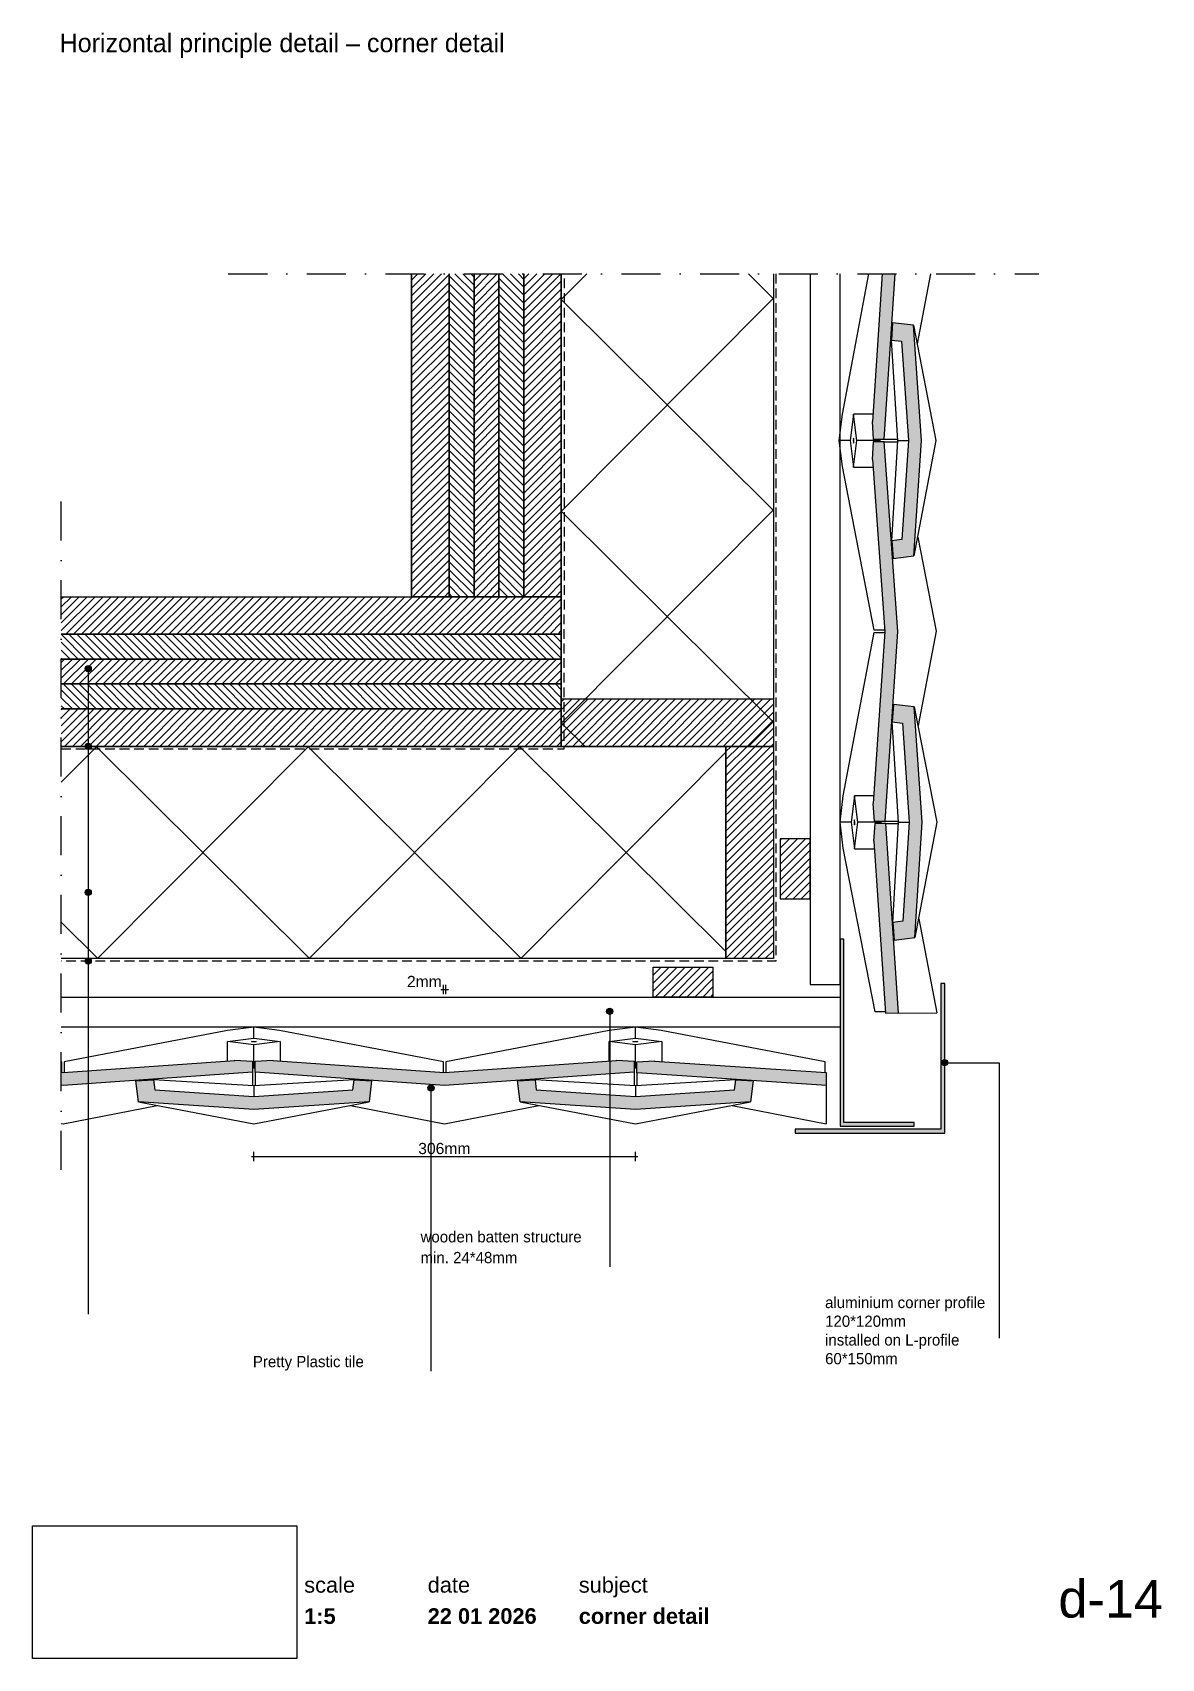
# Paper-space layout 'd-14 corner detail (2)' of a CAD drawing. Header units: millimetres. Extents: x 14 to 195, y 11 to 272.
import ezdxf
from ezdxf.xclip import XClip

# ---------------------------------------------------------------- set-up
doc = ezdxf.new("R2010")
doc.units = ezdxf.units.MM
doc.header["$MEASUREMENT"] = 0
doc.header["$XCLIPFRAME"] = 0
for name, pattern in [('B0302', [12.51, 6.26, -3.125, 0, -3.125]), ('B0701', [2.3412, 1.56, -0.7812]), ('Wipeout_Contour', [1000, 0, -1000])]:
    doc.linetypes.add(name, pattern=pattern)
for name, color, linetype in [('#01', 7, 'Continuous'), ('Dim - 1_50_100', 7, 'Continuous'), ('Info - 1_50_100', 7, 'Continuous'), ('Info - 1_5_10', 7, 'Continuous'), ('Info - Nederlands', 7, 'Continuous')]:
    doc.layers.add(name, color=color, linetype=linetype)
doc.styles.add('GENERATED_STYLE_1', font='HelveticaNeue.ttc')
doc.styles.add('GENERATED_STYLE_2', font='HelveticaNeue.ttc')
doc.styles.add('GENERATED_STYLE_3', font='Helvetica.ttc')
doc.styles.add('GENERATED_STYLE_4', font='')
doc.styles.get('GENERATED_STYLE_4').set_extended_font_data('Work Sans')
picture_1 = doc.add_image_def('image1.png', size_in_pixel=(317, 159))
pattern_1 = [(45, (-1663.97675, 838.0838), (-0.6363961, 0.6363961), [])]
pattern_2 = [(315, (-1663.97675, 838.0838), (0.6363961, 0.6363961), [])]

# ---------------------------------------------------------------- blocks, each defined once
blk = doc.blocks.new('Drawing_1_1', base_point=(-200, 60))
at = {"color": 2, "linetype": 'Continuous', "lineweight": 0}
for s, insert, char_height, attachment_point, style in [('\\A1;{\\pql;\\fHelvetica Neue|b0|i0|c0|p0;\\W1.000000;date}', (77.08, 24.14), 2.5, 1, 'GENERATED_STYLE_1'), ('\\A1;{\\pql;\\fHelvetica Neue|b0|i0|c0|p0;\\W1.000000;subject}', (101.31, 24.14), 2.5, 1, 'GENERATED_STYLE_1'), ('\\A1;{\\pqr;\\fHelvetica Neue|b0|i0|c0|p0;\\W1.000000;d-14}', (195, 23.65), 6, 3, 'GENERATED_STYLE_1'), ('\\A1;{\\pql;\\fHelvetica Neue|b1|i0|c0|p0;\\W1.000000;1:5}', (57.28, 19.12), 2.5, 1, 'GENERATED_STYLE_2'), ('\\A1;{\\pql;\\fHelvetica Neue|b1|i0|c0|p0;\\W1.000000;22 01 2026}', (77.08, 19.14), 2.5, 1, 'GENERATED_STYLE_2'), ('\\A1;{\\pql;\\fHelvetica Neue|b1|i0|c0|p0;\\W1.000000;corner detail}', (101.31, 19.14), 2.5, 1, 'GENERATED_STYLE_2')]:
    blk.add_mtext(s, dxfattribs=dict(at, insert=insert, char_height=char_height, attachment_point=attachment_point, style=style))
at = {"color": 254, "linetype": 'Wipeout_Contour', "lineweight": 0, "ltscale": 174.062972}
blk.add_wipeout([(13.71, 11.09), (56.11, 11.09), (56.11, 32.35), (13.71, 32.35)], dxfattribs=at)
at = {"color": 2, "linetype": 'Continuous', "lineweight": 0, "insert": (57.28, 24.14), "char_height": 2.5, "attachment_point": 1, "style": 'GENERATED_STYLE_1'}
blk.add_mtext('\\A1;{\\pql;\\fHelvetica Neue|b0|i0|c0|p0;\\W1.000000;scale}', dxfattribs=at)
at = {"color": 9, "lineweight": 0}
image = blk.add_image(picture_1, insert=(13.71, 11.09), size_in_units=(42.4, 21.27), dxfattribs=at)
image.set_boundary_path([(-0.5, -0.5), (316.5, 158.5)])
blk = doc.blocks.new('Drawing_2_1', base_point=(-1663.98, 838.08))
at = {"layer": '#01', "linetype": 'Continuous', "lineweight": 0, "true_color": 0xe4e7e8}
for points in [[(148.39, 209.39), (148.34, 209.39), (148.53, 206.56), (150.28, 206.56), (152.06, 233.08), (149.97, 233.08)], [(151.63, 225.26), (151.45, 222.46), (153.05, 222.27), (154.16, 206.37), (153.13, 190.48), (151.52, 190.27), (151.72, 187.47), (155.04, 187.9), (156.25, 206.38), (154.96, 224.85)], [(150.38, 175.76), (148.53, 148.19), (148.48, 148.19), (148.67, 145.36), (150.42, 145.36), (152.46, 175.76), (150.28, 206.16), (148.53, 206.15), (148.35, 203.31), (148.4, 203.32)], [(151.77, 164.06), (151.59, 161.26), (153.2, 161.07), (154.31, 145.17), (153.27, 129.28), (151.67, 129.07), (151.86, 126.27), (155.19, 126.7), (156.39, 145.18), (155.1, 163.65)], [(150.52, 114.56), (152.6, 114.56), (150.53, 144.96), (148.78, 144.95), (148.59, 142.12), (148.64, 142.13)], [(18.6, 105.06), (18.31, 105.08), (18.31, 102.99), (18.6, 102.97), (49, 105.08), (49, 106.84), (46.16, 107.02), (46.17, 106.97)], [(79.8, 105.06), (52.24, 106.97), (52.24, 107.02), (49.41, 106.84), (49.4, 105.08), (79.8, 102.97), (110.2, 105.08), (110.2, 106.84), (107.36, 107.02), (107.37, 106.97)], [(141, 105.06), (113.43, 106.88), (113.44, 106.93), (110.6, 106.73), (110.6, 104.98), (141.01, 102.97)], [(30.3, 103.69), (30.72, 100.36), (49.2, 99.12), (67.67, 100.36), (68.09, 103.69), (65.29, 103.88), (65.09, 102.27), (49.2, 101.2), (33.3, 102.27), (33.1, 103.88)], [(91.5, 103.69), (91.92, 100.36), (110.4, 99.12), (128.87, 100.36), (129.29, 103.69), (126.49, 103.88), (126.29, 102.27), (110.4, 101.2), (94.5, 102.27), (94.3, 103.88)]]:
    blk.add_hatch(color=254, dxfattribs=at).paths.add_polyline_path(points)
at = {"layer": '#01', "linetype": 'Continuous', "lineweight": 0, "true_color": 0x000000}
for points in [[(22.14, 169.77), (22.18, 169.58), (22.29, 169.42), (22.45, 169.31), (22.64, 169.27), (22.84, 169.31), (23, 169.42), (23.11, 169.58), (23.14, 169.77), (23.11, 169.96), (23, 170.12), (22.84, 170.23), (22.64, 170.27), (22.45, 170.23), (22.29, 170.12), (22.18, 169.96)], [(22.14, 157.33), (22.18, 157.14), (22.29, 156.98), (22.45, 156.87), (22.64, 156.83), (22.84, 156.87), (23, 156.98), (23.11, 157.14), (23.14, 157.33), (23.11, 157.52), (23, 157.68), (22.84, 157.79), (22.64, 157.83), (22.45, 157.79), (22.29, 157.68), (22.18, 157.52)], [(22.14, 133.92), (22.18, 133.73), (22.29, 133.57), (22.45, 133.46), (22.64, 133.42), (22.84, 133.46), (23, 133.57), (23.11, 133.73), (23.14, 133.92), (23.11, 134.11), (23, 134.27), (22.84, 134.38), (22.64, 134.42), (22.45, 134.38), (22.29, 134.27), (22.18, 134.11)], [(22.14, 122.9), (22.18, 122.7), (22.29, 122.54), (22.45, 122.43), (22.64, 122.4), (22.84, 122.43), (23, 122.54), (23.11, 122.7), (23.14, 122.9), (23.11, 123.09), (23, 123.25), (22.84, 123.36), (22.64, 123.4), (22.45, 123.36), (22.29, 123.25), (22.18, 123.09)], [(105.77, 114.84), (105.81, 114.65), (105.92, 114.49), (106.08, 114.38), (106.27, 114.34), (106.46, 114.38), (106.63, 114.49), (106.73, 114.65), (106.77, 114.84), (106.73, 115.03), (106.63, 115.19), (106.46, 115.3), (106.27, 115.34), (106.08, 115.3), (105.92, 115.19), (105.81, 115.03)], [(159.49, 106.61), (159.53, 106.42), (159.64, 106.26), (159.8, 106.15), (159.99, 106.11), (160.18, 106.15), (160.35, 106.26), (160.45, 106.42), (160.49, 106.61), (160.45, 106.8), (160.35, 106.96), (160.18, 107.07), (159.99, 107.11), (159.8, 107.07), (159.64, 106.96), (159.53, 106.8)], [(77.1, 102.57), (77.14, 102.38), (77.25, 102.22), (77.41, 102.11), (77.6, 102.07), (77.79, 102.11), (77.95, 102.22), (78.06, 102.38), (78.1, 102.57), (78.06, 102.76), (77.95, 102.92), (77.79, 103.03), (77.6, 103.07), (77.41, 103.03), (77.25, 102.92), (77.14, 102.76)]]:
    blk.add_hatch(color=18, dxfattribs=at).paths.add_polyline_path(points)
at = {"layer": 'Info - 1_50_100', "linetype": 'Continuous', "lineweight": 0, "true_color": 0x000000}
h = blk.add_hatch(dxfattribs=at)
h.set_pattern_fill('310_Naaldhout__01__0001', color=18, style=0, pattern_type=2)
h.set_pattern_definition(pattern_1)
h.paths.add_polyline_path([(80.51, 233.08), (74.51, 233.08), (74.51, 181.33), (80.51, 181.33)])
h = blk.add_hatch(dxfattribs=at)
h.set_pattern_fill('310_Naaldhout__02__0001', color=18, style=0, pattern_type=2)
h.set_pattern_definition(pattern_2)
h.paths.add_polyline_path([(84.51, 233.08), (80.51, 233.08), (80.51, 181.33), (84.51, 181.33)])
h = blk.add_hatch(dxfattribs=at)
h.set_pattern_fill('310_Naaldhout__01__0001', color=18, style=0, pattern_type=2)
h.set_pattern_definition(pattern_1)
h.paths.add_polyline_path([(88.51, 233.08), (84.51, 233.08), (84.51, 181.33), (88.51, 181.33)])
h = blk.add_hatch(dxfattribs=at)
h.set_pattern_fill('310_Naaldhout__02__0001', color=18, style=0, pattern_type=2)
h.set_pattern_definition(pattern_2)
h.paths.add_polyline_path([(92.51, 233.08), (88.51, 233.08), (88.51, 181.33), (92.51, 181.33)])
h = blk.add_hatch(dxfattribs=at)
h.set_pattern_fill('310_Naaldhout__01__0001', color=18, style=0, pattern_type=2)
h.set_pattern_definition(pattern_1)
h.paths.add_polyline_path([(98.51, 233.08), (92.51, 233.08), (92.51, 181.33), (98.51, 181.33)])
h = blk.add_hatch(dxfattribs=at)
h.set_pattern_fill('415_Isolatie_ruit_0001', color=18, style=0, pattern_type=2)
h.set_pattern_definition([(45.152, (98.512, 262.897), (-16.9703, 16.8807), []), (135.152, (98.512, 262.897), (16.9703, 17.0605), [])])
h.paths.add_polyline_path([(132.51, 233.08), (98.51, 233.08), (98.51, 157.33), (132.51, 157.33)])
h = blk.add_hatch(dxfattribs=at)
h.set_pattern_fill('310_Naaldhout__01__0001', color=18, style=0, pattern_type=2)
h.set_pattern_definition(pattern_1)
h.paths.add_polyline_path([(98.51, 181.33), (18.31, 181.33), (18.31, 175.33), (98.51, 175.33)])
h = blk.add_hatch(dxfattribs=at)
h.set_pattern_fill('310_Naaldhout__02__0001', color=18, style=0, pattern_type=2)
h.set_pattern_definition(pattern_2)
h.paths.add_polyline_path([(98.51, 175.33), (18.31, 175.33), (18.31, 171.33), (98.51, 171.33)])
h = blk.add_hatch(dxfattribs=at)
h.set_pattern_fill('310_Naaldhout__01__0001', color=18, style=0, pattern_type=2)
h.set_pattern_definition(pattern_1)
h.paths.add_polyline_path([(98.51, 171.33), (18.31, 171.33), (18.31, 167.33), (98.51, 167.33)])
h = blk.add_hatch(dxfattribs=at)
h.set_pattern_fill('310_Naaldhout__02__0001', color=18, style=0, pattern_type=2)
h.set_pattern_definition(pattern_2)
h.paths.add_polyline_path([(98.51, 167.33), (18.31, 167.33), (18.31, 163.33), (98.51, 163.33)])
h = blk.add_hatch(dxfattribs=at)
h.set_pattern_fill('310_Naaldhout__01__0001', color=18, style=0, pattern_type=2)
h.set_pattern_definition(pattern_1)
h.paths.add_polyline_path([(98.51, 157.33), (132.51, 157.33), (132.51, 164.93), (98.51, 164.93)])
h = blk.add_hatch(dxfattribs=at)
h.set_pattern_fill('310_Naaldhout__01__0001', color=18, style=0, pattern_type=2)
h.set_pattern_definition(pattern_1)
h.paths.add_polyline_path([(98.51, 163.33), (18.31, 163.33), (18.31, 157.33), (98.51, 157.33)])
h = blk.add_hatch(dxfattribs=at)
h.set_pattern_fill('415_Isolatie_ruit_0001', color=18, style=0, pattern_type=2)
h.set_pattern_definition([(135.152, (24.146, 123.33), (16.8807, 16.9703), []), (225.152, (24.146, 123.33), (-17.0605, 16.9703), [])])
h.paths.add_polyline_path([(124.91, 157.33), (18.31, 157.33), (18.31, 123.33), (124.91, 123.33)])
h = blk.add_hatch(dxfattribs=at)
h.set_pattern_fill('310_Naaldhout__01__0001', color=18, style=0, pattern_type=2)
h.set_pattern_definition(pattern_1)
h.paths.add_polyline_path([(132.51, 123.33), (132.51, 157.33), (124.91, 157.33), (124.91, 123.33)])
for points in [[(155.11, 97.04), (143.8, 97.04), (143.8, 126.44), (143.2, 126.44), (143.2, 96.44), (155.11, 96.44)], [(159.39, 119.33), (159.39, 95.93), (135.99, 95.93), (135.99, 95.33), (159.99, 95.33), (159.99, 119.33)]]:
    blk.add_hatch(color=18, dxfattribs=at).paths.add_polyline_path(points)
at = {"layer": 'Info - 1_5_10', "linetype": 'Continuous', "lineweight": 0, "true_color": 0x99a3a6}
h = blk.add_hatch(dxfattribs=at)
h.set_pattern_fill('310_Naaldhout__01__0001', color=253, style=0, pattern_type=2)
h.set_pattern_definition(pattern_1)
h.paths.add_polyline_path([(138.4, 142.5), (133.6, 142.5), (133.6, 132.9), (138.4, 132.9)])
h = blk.add_hatch(dxfattribs=at)
h.set_pattern_fill('310_Naaldhout__01__0001', color=253, style=0, pattern_type=2)
h.set_pattern_definition(pattern_1)
h.paths.add_polyline_path([(113.23, 117.13), (122.83, 117.13), (122.83, 121.93), (113.23, 121.93)])
at = {"layer": '#01', "color": 9, "linetype": 'Continuous', "lineweight": 0}
for p, q in [((143.58, 210.59), (147.85, 233.08)), ((157.72, 233.08), (155.59, 221.85)), ((154.96, 224.85), (158.57, 206.38)), ((152.45, 206.37), (151.45, 222.46)), ((143.05, 206.35), (143.58, 210.59)), ((145.36, 210.59), (144.84, 206.35)), ((148.47, 210.6), (145.36, 210.59)), ((145.91, 206.35), (145.36, 210.59)), ((143.58, 202.2), (143.05, 206.35)), ((144.84, 206.35), (143.05, 206.35)), ((144.84, 206.35), (145.38, 202.11)), ((145.34, 206.63), (145.32, 206.35)), ((145.32, 206.35), (145.34, 206.07)), ((145.37, 206.75), (145.34, 206.63)), ((145.34, 206.07), (145.38, 205.95)), ((145.41, 206.63), (145.37, 206.75)), ((145.38, 202.11), (145.91, 206.35)), ((145.38, 205.95), (145.41, 206.07)), ((145.43, 206.35), (145.41, 206.63)), ((145.41, 206.07), (145.43, 206.35)), ((149.59, 206.36), (145.91, 206.35)), ((149.59, 206.36), (149.55, 206.16)), ((149.56, 206.56), (149.59, 206.36)), ((150.28, 206.56), (152.43, 206.56)), ((150.28, 206.16), (152.43, 206.16)), ((151.52, 190.27), (152.45, 206.37)), ((152.45, 206.37), (154.16, 206.37)), ((158.57, 206.38), (155.04, 187.9)), ((148.69, 175.96), (143.58, 202.2)), ((145.38, 202.11), (148.49, 202.12)), ((155.67, 190.88), (158.61, 175.78)), ((143.72, 149.39), (148.69, 175.56)), ((150.36, 175.96), (148.69, 175.96)), ((148.69, 175.56), (150.39, 175.56)), ((158.61, 175.78), (155.73, 160.66)), ((22.64, 169.27), (22.64, 78.73)), ((155.1, 163.65), (158.71, 145.18)), ((152.59, 145.17), (151.59, 161.26)), ((22.64, 156.83), (22.64, 66.29)), ((143.2, 145.15), (143.72, 149.39)), ((145.51, 149.39), (144.98, 145.15)), ((148.66, 149.4), (145.51, 149.39)), ((146.05, 145.15), (145.51, 149.39)), ((143.72, 141), (143.2, 145.15)), ((144.98, 145.15), (143.2, 145.15)), ((144.98, 145.15), (145.53, 140.91)), ((145.48, 145.43), (145.47, 145.15)), ((145.47, 145.15), (145.48, 144.87)), ((145.52, 145.55), (145.48, 145.43)), ((145.48, 144.87), (145.52, 144.75)), ((145.55, 145.43), (145.52, 145.55)), ((145.52, 144.75), (145.56, 144.87)), ((145.53, 140.91), (146.05, 145.15)), ((145.57, 145.15), (145.55, 145.43)), ((145.56, 144.87), (145.57, 145.15)), ((149.74, 145.16), (146.05, 145.15)), ((149.7, 145.36), (149.74, 145.16)), ((149.74, 145.16), (149.7, 144.96)), ((150.42, 145.36), (152.58, 145.36)), ((150.52, 144.94), (152.55, 144.95)), ((151.67, 129.07), (152.59, 145.17)), ((152.59, 145.17), (154.31, 145.17)), ((158.71, 145.18), (155.19, 126.7)), ((148.84, 114.76), (143.72, 141)), ((145.53, 140.91), (148.72, 140.92)), ((22.64, 133.42), (22.64, 83.11)), ((155.82, 129.68), (158.75, 114.58)), ((22.64, 122.4), (22.64, 66.29)), ((150.51, 114.76), (148.84, 114.76)), ((49.2, 112.31), (44.96, 111.78)), ((53.34, 111.79), (49.2, 112.31)), ((49.2, 110.52), (49.2, 112.31)), ((110.4, 112.31), (106.16, 111.78)), ((106.27, 114.34), (106.27, 73.9)), ((114.54, 111.79), (110.4, 112.31)), ((110.4, 110.52), (110.4, 112.31)), ((44.96, 111.78), (18.8, 106.74)), ((44.96, 109.99), (49.2, 110.52)), ((44.96, 106.89), (44.96, 109.99)), ((49.2, 109.46), (44.96, 109.99)), ((48.8, 109.99), (48.92, 110.03)), ((48.92, 109.95), (48.8, 109.99)), ((48.92, 110.03), (49.2, 110.04)), ((49.2, 109.94), (48.92, 109.95)), ((49.2, 110.52), (53.44, 109.99)), ((49.2, 110.04), (49.48, 110.03)), ((53.44, 109.99), (49.2, 109.46)), ((49.48, 109.95), (49.2, 109.94)), ((49.48, 110.03), (49.6, 109.99)), ((49.6, 109.99), (49.48, 109.95)), ((79.6, 106.74), (53.34, 111.79)), ((53.44, 109.99), (53.43, 106.89)), ((106.16, 111.78), (80, 106.74)), ((106.16, 109.99), (110.4, 110.52)), ((106.16, 106.83), (106.16, 109.99)), ((110.4, 109.46), (106.16, 109.99)), ((110, 109.99), (110.12, 110.03)), ((110.12, 109.95), (110, 109.99)), ((110.12, 110.03), (110.4, 110.04)), ((110.4, 109.94), (110.12, 109.95)), ((110.4, 110.52), (114.64, 109.99)), ((110.4, 110.04), (110.68, 110.03)), ((114.64, 109.99), (110.4, 109.46)), ((110.68, 109.95), (110.4, 109.94)), ((110.68, 110.03), (110.8, 109.99)), ((110.8, 109.99), (110.68, 109.95)), ((140.8, 106.74), (114.54, 111.79)), ((114.64, 109.99), (114.63, 106.8)), ((49.2, 105.77), (49.2, 109.46)), ((110.4, 105.77), (110.4, 109.46)), ((18.4, 106.74), (18.31, 106.76)), ((18.4, 105.07), (18.4, 106.74)), ((18.8, 106.74), (18.8, 105.05)), ((49, 105.81), (49.2, 105.77)), ((49, 105.08), (49, 102.93)), ((49.2, 105.77), (49.4, 105.81)), ((49.4, 105.08), (49.4, 102.93)), ((79.6, 105.07), (79.6, 106.74)), ((80, 106.74), (80, 105.05)), ((110.2, 105.81), (110.4, 105.77)), ((110.2, 105.08), (110.2, 102.93)), ((110.4, 105.77), (110.6, 105.81)), ((110.62, 104.99), (110.62, 102.96)), ((140.8, 105.07), (140.8, 106.74)), ((49.2, 102.92), (33.1, 103.88)), ((65.29, 103.88), (49.2, 102.92)), ((49.2, 102.92), (49.2, 101.2)), ((77.6, 102.07), (77.6, 57.14)), ((110.4, 102.92), (94.3, 103.88)), ((126.49, 103.88), (110.4, 102.92)), ((110.4, 102.92), (110.4, 101.2)), ((18.6, 96.83), (33.72, 99.74)), ((30.72, 100.36), (49.2, 96.8)), ((49.2, 96.8), (67.67, 100.36)), ((64.69, 99.73), (79.8, 96.83)), ((79.8, 96.83), (94.92, 99.74)), ((91.92, 100.36), (110.4, 96.8)), ((110.4, 96.8), (128.87, 100.36)), ((125.89, 99.73), (141, 96.83)), ((18.31, 96.88), (18.6, 96.83))]:
    blk.add_line(p, q, dxfattribs=at)
at = {"layer": '#01', "color": 2, "linetype": 'Continuous', "lineweight": 0}
for p, q in [((149.97, 233.08), (148.39, 209.39)), ((150.28, 206.56), (152.06, 233.08)), ((151.63, 225.26), (151.45, 222.46)), ((154.96, 224.85), (151.63, 225.26)), ((156.25, 206.38), (154.96, 224.85)), ((151.45, 222.46), (153.05, 222.27)), ((153.05, 222.27), (154.16, 206.37)), ((148.39, 209.39), (148.34, 209.39)), ((148.34, 209.39), (148.53, 206.56)), ((148.53, 206.15), (148.35, 203.31)), ((148.53, 206.56), (150.28, 206.56)), ((150.28, 206.16), (148.53, 206.15)), ((152.46, 175.76), (150.28, 206.16)), ((154.16, 206.37), (153.13, 190.48)), ((155.04, 187.9), (156.25, 206.38)), ((148.35, 203.31), (148.4, 203.32)), ((148.4, 203.32), (150.38, 175.76)), ((153.13, 190.48), (151.52, 190.27)), ((151.52, 190.27), (151.72, 187.47)), ((151.72, 187.47), (155.04, 187.9)), ((150.38, 175.76), (148.53, 148.19)), ((150.42, 145.36), (152.46, 175.76)), ((151.77, 164.06), (151.59, 161.26)), ((155.1, 163.65), (151.77, 164.06)), ((156.39, 145.18), (155.1, 163.65)), ((151.59, 161.26), (153.2, 161.07)), ((153.2, 161.07), (154.31, 145.17)), ((148.53, 148.19), (148.48, 148.19)), ((148.48, 148.19), (148.67, 145.36)), ((148.78, 144.95), (148.59, 142.12)), ((148.67, 145.36), (150.42, 145.36)), ((150.53, 144.96), (148.78, 144.95)), ((152.6, 114.56), (150.53, 144.96)), ((154.31, 145.17), (153.27, 129.28)), ((155.19, 126.7), (156.39, 145.18)), ((148.59, 142.12), (148.64, 142.13)), ((148.64, 142.13), (150.52, 114.56)), ((153.27, 129.28), (151.67, 129.07)), ((151.67, 129.07), (151.86, 126.27)), ((151.86, 126.27), (155.19, 126.7)), ((150.52, 114.56), (158.75, 114.58)), ((18.6, 105.06), (46.17, 106.97)), ((46.17, 106.97), (46.16, 107.02)), ((46.16, 107.02), (49, 106.84)), ((49.41, 106.84), (52.24, 107.02)), ((52.24, 107.02), (52.24, 106.97)), ((52.24, 106.97), (79.8, 105.06)), ((79.8, 105.06), (107.37, 106.97)), ((107.37, 106.97), (107.36, 107.02)), ((107.36, 107.02), (110.2, 106.84)), ((110.6, 106.73), (113.44, 106.93)), ((113.44, 106.93), (113.43, 106.88)), ((18.31, 105.08), (18.6, 105.06)), ((49, 105.08), (18.6, 102.97)), ((49, 106.84), (49, 105.08)), ((49.4, 105.08), (49.41, 106.84)), ((79.8, 102.97), (49.4, 105.08)), ((110.2, 105.08), (79.8, 102.97)), ((110.2, 106.84), (110.2, 105.08)), ((110.6, 104.98), (110.6, 106.73)), ((141.01, 102.97), (110.6, 104.98)), ((113.43, 106.88), (141, 105.06)), ((141, 105.06), (141, 96.83)), ((18.6, 102.97), (18.31, 102.99)), ((30.3, 103.69), (33.1, 103.88)), ((30.72, 100.36), (30.3, 103.69)), ((33.1, 103.88), (33.3, 102.27)), ((33.3, 102.27), (49.2, 101.2)), ((49.2, 101.2), (65.09, 102.27)), ((65.09, 102.27), (65.29, 103.88)), ((65.29, 103.88), (68.09, 103.69)), ((68.09, 103.69), (67.67, 100.36)), ((91.5, 103.69), (94.3, 103.88)), ((91.92, 100.36), (91.5, 103.69)), ((94.3, 103.88), (94.5, 102.27)), ((94.5, 102.27), (110.4, 101.2)), ((110.4, 101.2), (126.29, 102.27)), ((126.29, 102.27), (126.49, 103.88)), ((126.49, 103.88), (129.29, 103.69)), ((129.29, 103.69), (128.87, 100.36)), ((49.2, 99.12), (30.72, 100.36)), ((67.67, 100.36), (49.2, 99.12)), ((110.4, 99.12), (91.92, 100.36)), ((128.87, 100.36), (110.4, 99.12))]:
    blk.add_line(p, q, dxfattribs=at)
at = {"layer": '#01', "color": 2, "linetype": 'B0701', "lineweight": 0, "flags": 128}
for points in [[(132.91, 233.08), (132.91, 122.9), (18.31, 122.9)], [(18.31, 156.93), (98.99, 156.93), (99, 233.08)]]:
    blk.add_lwpolyline(points, dxfattribs=at)
at = {"layer": '#01', "color": 9, "linetype": 'Continuous', "lineweight": 0, "flags": 128}
blk.add_lwpolyline([(160.49, 106.61), (168.72, 106.61), (168.72, 62.46)], dxfattribs=at)
at = {"layer": '#01', "color": 1, "linetype": 'Continuous', "lineweight": 0}
for centre in [(22.64, 169.77), (22.64, 157.33), (22.64, 133.92), (22.64, 122.9), (106.27, 114.84), (159.99, 106.61), (77.6, 102.57)]:
    blk.add_circle(centre, 0.5, dxfattribs=at)
at = {"layer": 'Dim - 1_50_100', "color": 1, "linetype": 'Continuous', "lineweight": 0}
for p, q in [((79.2, 118.37), (79.6, 118.37)), ((79.6, 117.62), (79.6, 119.12)), ((79.6, 118.37), (80, 118.37)), ((80, 117.62), (80, 119.12)), ((80, 118.37), (80.4, 118.37)), ((48.8, 91.57), (49.2, 91.57)), ((49.2, 90.82), (49.2, 92.32)), ((49.2, 91.57), (110.4, 91.57)), ((110.4, 90.82), (110.4, 92.32)), ((110.4, 91.57), (110.8, 91.57))]:
    blk.add_line(p, q, dxfattribs=at)
at = {"layer": 'Info - 1_50_100', "color": 9, "linetype": 'Continuous', "lineweight": 0, "flags": 128}
for points in [[(80.51, 233.08), (80.51, 181.33), (74.51, 181.33), (74.51, 233.08)], [(84.51, 233.08), (84.51, 181.33), (80.51, 181.33), (80.51, 233.08)], [(88.51, 233.08), (88.51, 181.33), (84.51, 181.33), (84.51, 233.08)], [(92.51, 233.08), (92.51, 181.33), (88.51, 181.33), (88.51, 233.08)], [(98.51, 233.08), (98.51, 181.33), (92.51, 181.33), (92.51, 233.08)], [(138.4, 233.08), (138.4, 119.13), (143.2, 119.13), (143.2, 233.08)], [(18.31, 181.33), (98.51, 181.33), (98.51, 175.33), (18.31, 175.33)], [(18.31, 175.33), (98.51, 175.33), (98.51, 171.33), (18.31, 171.33)], [(18.31, 171.33), (98.51, 171.33), (98.51, 167.33), (18.31, 167.33)], [(18.31, 167.33), (98.51, 167.33), (98.51, 163.33), (18.31, 163.33)], [(18.31, 163.33), (98.51, 163.33), (98.51, 157.33), (18.31, 157.33)], [(18.31, 117.13), (143.2, 117.13), (143.2, 112.33), (18.31, 112.33)]]:
    blk.add_lwpolyline(points, dxfattribs=at)
at = {"layer": 'Info - 1_50_100', "color": 4, "linetype": 'Continuous', "lineweight": 0, "flags": 128}
for points in [[(74.51, 233.08), (74.51, 181.33), (98.51, 181.33), (98.51, 233.08)], [(18.31, 181.33), (98.51, 181.33), (98.51, 157.33), (18.31, 157.33)]]:
    blk.add_lwpolyline(points, dxfattribs=at)
at = {"layer": 'Info - 1_50_100', "color": 1, "linetype": 'Continuous', "lineweight": 0, "flags": 128}
for points in [[(132.51, 233.08), (132.51, 157.33), (98.51, 157.33), (98.51, 233.08)], [(18.31, 157.33), (124.91, 157.33), (124.91, 123.33), (18.31, 123.33)]]:
    blk.add_lwpolyline(points, dxfattribs=at)
at = {"layer": 'Info - 1_50_100', "color": 2, "linetype": 'Continuous', "lineweight": 0, "flags": 128}
for points in [[(98.51, 157.33), (98.51, 164.93), (132.51, 164.93), (132.51, 157.33)], [(132.51, 123.33), (124.91, 123.33), (124.91, 157.33), (132.51, 157.33)]]:
    blk.add_lwpolyline(points, close=True, dxfattribs=at)
at = {"layer": 'Info - 1_50_100', "color": 9, "linetype": 'Continuous', "lineweight": 0, "flags": 128}
for points in [[(155.11, 97.04), (143.8, 97.04), (143.8, 126.44), (143.2, 126.44), (143.2, 96.44), (155.11, 96.44)], [(159.39, 119.33), (159.39, 95.93), (135.99, 95.93), (135.99, 95.33), (159.99, 95.33), (159.99, 119.33)]]:
    blk.add_lwpolyline(points, close=True, dxfattribs=at)
at = {"layer": 'Info - 1_5_10', "color": 4, "linetype": 'Continuous', "lineweight": 0, "flags": 128}
for points in [[(138.4, 142.5), (133.6, 142.5), (133.6, 132.9), (138.4, 132.9)], [(113.23, 117.13), (113.23, 121.93), (122.83, 121.93), (122.83, 117.13)]]:
    blk.add_lwpolyline(points, close=True, dxfattribs=at)
at = {"layer": 'Dim - 1_50_100', "color": 2, "linetype": 'Continuous', "lineweight": 0, "char_height": 1.8, "attachment_point": 7, "style": 'GENERATED_STYLE_3'}
for s, insert, width in [('\\A1;{\\pql;\\fHelvetica|b0|i0|c0|p0;\\W1.000000;2mm}', (73.75, 118.73), 5.6469), ('\\A1;{\\pql;\\fHelvetica|b0|i0|c0|p0;\\W1.000000;306mm}', (75.56, 91.93), 8.4735)]:
    blk.add_mtext(s, dxfattribs=dict(at, insert=insert, width=width))
at = {"layer": 'Info - Nederlands', "color": 2, "linetype": 'Continuous', "lineweight": 0, "char_height": 1.8, "attachment_point": 4, "style": 'GENERATED_STYLE_4'}
for s, insert, line_spacing_factor in [('\\A1;{\\pql;\\fWork Sans|b0|i0|c0|p0;\\W1.000000;wall\\P\\pql;\\fWork Sans|b0|i0|c0|p0;\\W1.000000;vapour barrier\\P\\pql;\\fWork Sans|b0|i0|c0|p0;\\C9;\\H1.000060x;\\W1.000000;insulation\\P\\pql;\\fWork Sans|b0|i0|c0|p0;\\C2;\\H0.999940x;\\W1.000000;waterproof membrane}', (-6.33, 72.68), 1.064799), ('\\A1;{\\pql;\\fWork Sans|b0|i0|c0|p0;\\W1.000000;wooden batten structure\\P\\pql;\\fWork Sans|b0|i0|c0|p0;\\W1.000000;min. 24*48mm}', (75.94, 77.02), 1.110307)]:
    blk.add_mtext(s, dxfattribs=dict(at, insert=insert, line_spacing_factor=line_spacing_factor))
at = {"layer": 'Info - Nederlands', "color": 2, "linetype": 'Continuous', "lineweight": 0, "insert": (140.81, 63.65), "char_height": 1.8, "width": 30.8877, "attachment_point": 4, "style": 'GENERATED_STYLE_4'}
blk.add_mtext('\\A1;{\\pql;\\fWork Sans|b0|i0|c0|p0;\\W1.000000;aluminium corner profile\\P\\pql;\\fWork Sans|b0|i0|c0|p0;\\W1.000000;120*120mm\\P\\pql;\\fWork Sans|b0|i0|c0|p0;\\W1.000000;installed on L-profile\\P\\pql;\\fWork Sans|b0|i0|c0|p0;\\W1.000000;60*150mm\\P\\pql;\\fWork Sans|b0|i0|c0|p0;\\W1.000000;}', dxfattribs=at)
at = {"layer": 'Info - Nederlands', "color": 2, "linetype": 'Continuous', "lineweight": 0, "insert": (49.05, 58.42), "char_height": 1.8, "attachment_point": 4, "style": 'GENERATED_STYLE_4'}
blk.add_mtext('\\A1;{\\pql;\\fWork Sans|b0|i0|c0|p0;\\W1.000000;Pretty Plastic tile}', dxfattribs=at)

psp = doc.layouts.new('d-14 corner detail (2)')

# ---------------------------------------------------------------- linework, layer by layer
at = {"layer": '#01', "color": 3, "linetype": 'B0302', "lineweight": 0}
for p, q in [((45.11, 233.08), (175.11, 233.08)), ((18.31, 89.45), (18.31, 199.45))]:
    psp.add_line(p, q, dxfattribs=at)

# ---------------------------------------------------------------- block references
at = {"color": 4, "linetype": 'Continuous', "lineweight": 0}
ref = psp.add_blockref('Drawing_2_1', (-1663.98, 838.08), dxfattribs=at)
XClip(ref).set_block_clipping_path([(18.3118260115, 42.9680184784), (200, 233.0848092082)])
ref = psp.add_blockref('Drawing_1_1', (-200, 60), dxfattribs=at)
XClip(ref).set_block_clipping_path([(-287.3178906032, -75.7273941135), (502.7286062445, 56.3449743075)])

# ---------------------------------------------------------------- texts
at = {"layer": 'Info - 1_5_10', "color": 2, "linetype": 'Continuous', "lineweight": 0, "insert": (18.06, 267.72), "char_height": 3, "attachment_point": 7, "style": 'GENERATED_STYLE_4'}
psp.add_mtext('\\A1;{\\pql;\\fWork Sans|b0|i0|c0|p0;\\W1.000000;Horizontal principle detail – corner detail}', dxfattribs=at)

doc.saveas('drawing.dxf')
